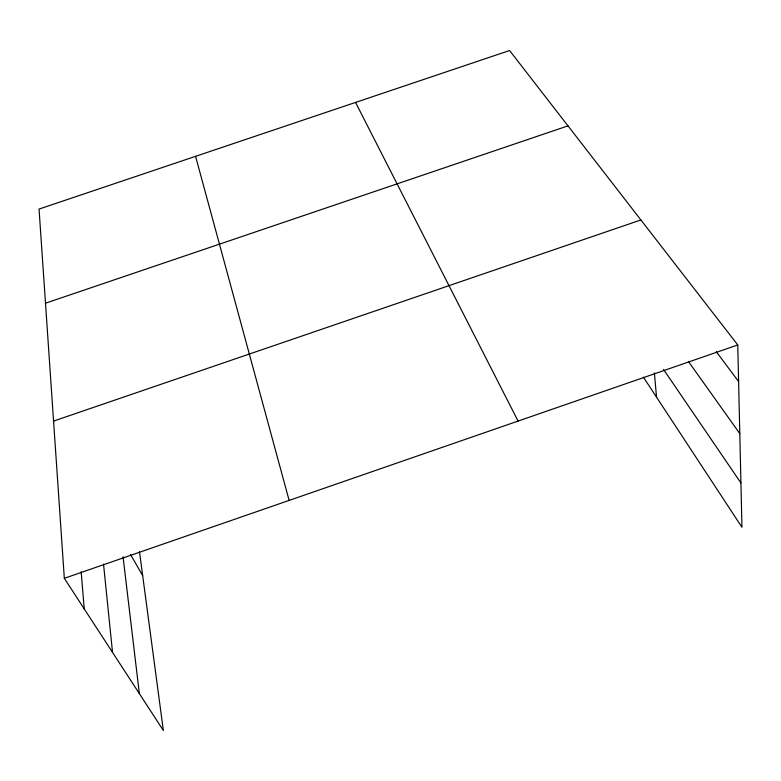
<?xml version="1.0" encoding="UTF-8"?>
<svg xmlns="http://www.w3.org/2000/svg" width="781" height="781" viewBox="0 0 781 781"><rect width="100%" height="100%" fill="white"/><g stroke="black" fill="none" stroke-linecap="round" stroke-linejoin="round"><path stroke-width="1.17" d="M139.477 551.718L163.346 730.479L64.325 578.311L737.762 344.948L741.95 527.253L643.368 377.106M53.557 421.086L640.889 219.949M45.493 303.204L567.982 125.868M737.762 344.948L509.593 50.521L39.05 209.074L64.325 578.311M716.255 351.655L738.601 381.538M688.383 361.418L739.802 433.601M663.547 369.472L740.935 482.98M130.495 554.451L142.659 575.548M355.55 102.418L518.076 421.076M195.572 156.327L289.126 500.416M123.047 556.755L139.35 693.596M103.522 564.077L112.532 652.399M654.39 372.928L656.538 397.158M81.156 571.741L84.231 608.907"/></g></svg>
